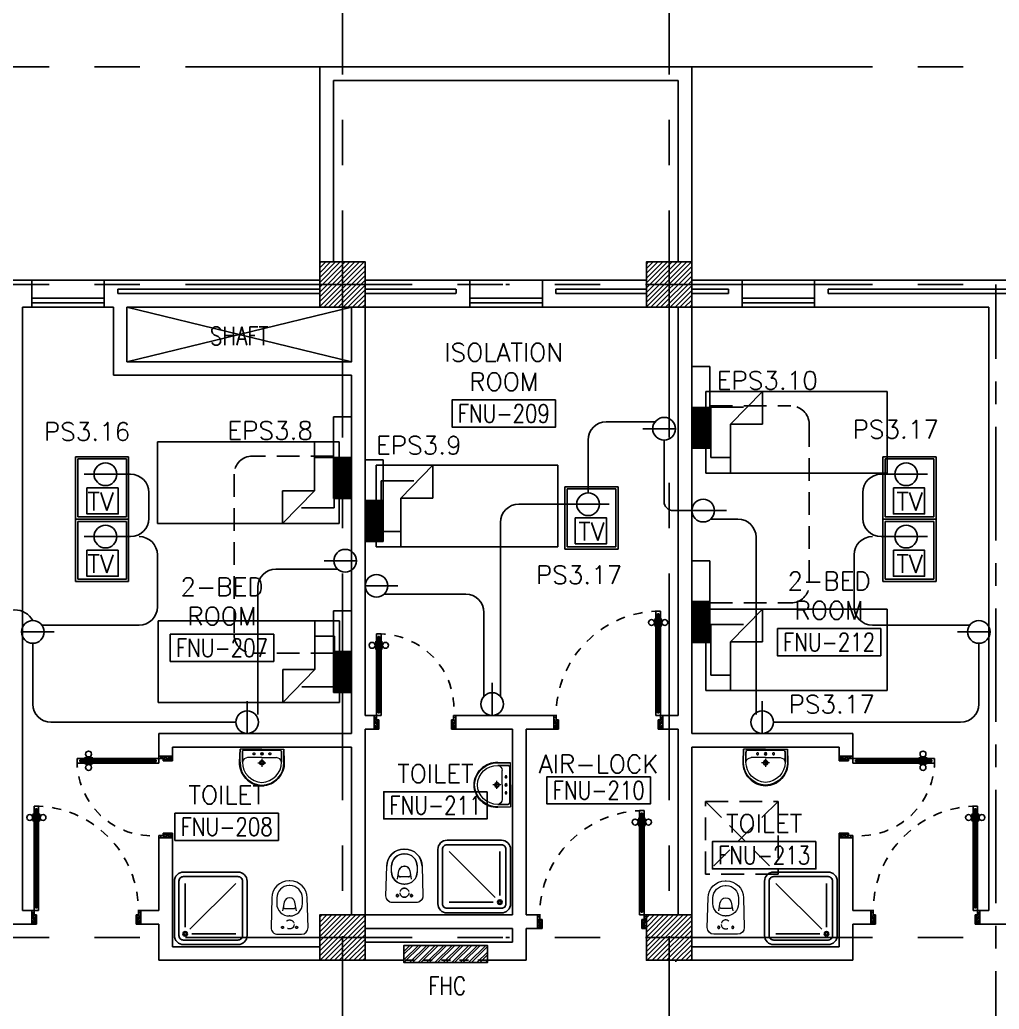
# Model space of a CAD drawing. Extents: x 0 to 93, y -1.5 to 78.
# Drawn here: x 18.88 to 29.67, y 56.23 to 67.14 of the extents above; entities that cross this region are included whole.
import ezdxf
from ezdxf.enums import TextEntityAlignment as Align

# ---------------------------------------------------------------- set-up
doc = ezdxf.new("R2010")
doc.units = 0
doc.header["$MEASUREMENT"] = 0
doc.header["$PDMODE"] = 34
for name, pattern in [('CENTER', [2, 1.25, -0.25, 0.25, -0.25]), ('CENTERX2', [4, 2.5, -0.5, 0.5, -0.5]), ('DASHED', [0.75, 0.5, -0.25]), ('HIDDEN', [0.375, 0.25, -0.125]), ('HIDDEN2', [0.1875, 0.125, -0.0625])]:
    doc.linetypes.add(name, pattern=pattern)
doc.layers.get('0').update_dxf_attribs({"color": 11, "linetype": 'CONTINUOUS'})
doc.layers.get('DEFPOINTS').update_dxf_attribs({"color": 11, "linetype": 'CONTINUOUS'})
for name, color, linetype in [('AX-DIM', 11, 'CONTINUOUS'), ('AXES', 11, 'CENTERX2'), ('AXES1', 11, 'CENTER'), ('COL', 11, 'CONTINUOUS'), ('DOOR', 11, 'CONTINUOUS'), ('E-CLINE', 4, 'CONTINUOUS'), ('E-HLINE', 4, 'HIDDEN'), ('E-SOCKETS', 4, 'CONTINUOUS'), ('E-TEXT', 4, 'CONTINUOUS'), ('FHC', 11, 'CONTINUOUS'), ('FIX', 11, 'CONTINUOUS'), ('FUR', 11, 'CONTINUOUS'), ('HAT', 11, 'CONTINUOUS'), ('INSUL', 11, 'CONTINUOUS'), ('PROJ-L', 11, 'CONTINUOUS'), ('RM-BOX', 11, 'CONTINUOUS'), ('RM-NAME', 11, 'CONTINUOUS'), ('RM-NO', 11, 'CONTINUOUS'), ('SHAFT', 11, 'CONTINUOUS'), ('WALL', 11, 'CONTINUOUS'), ('WIN', 11, 'CONTINUOUS')]:
    doc.layers.add(name, color=color, linetype=linetype)
doc.styles.add('ROMANS', font='ROMANS.shx', dxfattribs={"width": 0.6})
doc.dimstyles.new('DIM-OUT', dxfattribs={"dimscale": 0, "dimtxt": 0.24, "dimasz": 0.08, "dimexe": 0.02, "dimexo": 0.02, "dimgap": 0.05, "dimtad": 1, "dimdec": 0, "dimlfac": 1000, "dimzin": 0, "dimdsep": 46, "dimtxsty": 'ROMANS', "dimblk1": 'ARCHTICK', "dimblk2": 'ARCHTICK', "dimsah": 1, "dimcen": 0.01, "dimdle": 0.08, "dimclrd": 7, "dimclre": 7, "dimclrt": 2, "dimadec": 0, "dimazin": 0, "dimtp": 2, "dimtm": 2, "dimtfac": 0.114286, "dimtdec": 0, "dimtix": 1, "dimtmove": 2, "dimatfit": 3, "dimldrblk": 'ARCHTICK', "dimfxl": 0, "dimtolj": 1, "dimtzin": 0, "dimarcsym": 0})

# ---------------------------------------------------------------- blocks, each defined once
blk = doc.blocks.new('_ARCHTICK')
at = {"color": 0, "linetype": 'ByBlock', "const_width": 0.15}
blk.add_lwpolyline([(-0.5, -0.5), (0.5, 0.5)], dxfattribs=at)
blk = doc.blocks.new('*D114')
at = {"layer": 'AX-DIM', "color": 7, "lineweight": -2}
for p, q in [((7.952, 76.648), (82.802, 76.648)), ((8.032, 72.01), (8.032, 76.668)), ((82.722, 64.49), (82.722, 76.668))]:
    blk.add_line(p, q, dxfattribs=at)
at = {"layer": 'DEFPOINTS', "color": 0}
for p in [(82.722, 76.648), (8.032, 71.99), (82.722, 64.47)]:
    blk.add_point(p, dxfattribs=at)
at = {"layer": 'AX-DIM', "color": 7, "lineweight": -2, "xscale": 0.08, "yscale": 0.08, "zscale": 0.08, "rotation": 180}
blk.add_blockref('_ARCHTICK', (8.032, 76.648), dxfattribs=at)
at = {"layer": 'AX-DIM', "color": 7, "lineweight": -2, "xscale": 0.08, "yscale": 0.08, "zscale": 0.08}
blk.add_blockref('_ARCHTICK', (82.722, 76.648), dxfattribs=at)
at = {"layer": 'AX-DIM', "color": 2, "insert": (45.377, 76.818), "char_height": 0.24, "attachment_point": 5, "style": 'ROMANS'}
blk.add_mtext('\\A1;74690', dxfattribs=at)
blk = doc.blocks.new('WC1')
at = {"layer": 'FIX', "lineweight": 20}
for p, q in [((-210, 204), (-538, 194)), ((-475, 141), (-538, 141)), ((-137, 0), (-137, 131)), ((-727, 5), (-727, -5)), ((-674, 5), (-674, -5)), ((-534, 24), (-540, 0)), ((-540, 0), (-534, -24)), ((-395, 76), (-490, 60)), ((-339, 5), (-339, -5)), ((-137, -131), (-137, 0)), ((-490, -60), (-395, -76)), ((-538, -141), (-475, -141)), ((-538, -194), (-210, -204)), ((-213, -204), (-210, -204))]:
    blk.add_line(p, q, dxfattribs=at)
at = {"layer": 'FIX', "linetype": 'Continuous', "lineweight": 20}
blk.add_line((-420, -47), (-420, 45), dxfattribs=at)
at = {"layer": 'FIX', "linetype": 'HIDDEN2', "lineweight": 20, "ltscale": 0.3}
blk.add_circle((-245, 0), 49.8, dxfattribs=at)
at = {"layer": 'FIX', "linetype": 'HIDDEN', "lineweight": 20, "ltscale": 0.05}
for centre in [(-213, 78), (-213, -77)]:
    blk.add_circle(centre, 11.6, dxfattribs=at)
at = {"layer": 'FIX', "lineweight": 20}
for centre, radius, start, end in [((-538, 5), 189, 90, 180), ((-538, 5), 136, 90, 180), ((-475, 5), 136, 360, 90), ((-210, 131), 73, 360, 90), ((-473, -7), 68.2, 128.9242, 152.8468), ((-464, -18), 82, 108.496, 128.9242), ((-538, -5), 189, 180, 270), ((-538, -5), 136, 180, 270), ((-473, 7), 68.2, 207.1532, 231.0758), ((-464, 18), 82, 231.0758, 251.504), ((-475, -5), 136, 270, 0), ((-210, -131), 73, 270, 0)]:
    blk.add_arc(centre, radius, start, end, dxfattribs=at)
at = {"layer": 'FIX', "linetype": 'Continuous', "lineweight": 20}
for centre, start, end in [((-443, 46), 357.6662, 91.6121), ((-442, -46), 268.3879, 2.3338)]:
    blk.add_arc(centre, 22.3, start, end, dxfattribs=at)
blk = doc.blocks.new('SHR1')
at = {"layer": 'FIX'}
for p, q in [((-196, 196), (-700, 700)), ((-143, 218), (-143, 700)), ((-218, 143), (-700, 143))]:
    blk.add_line(p, q, dxfattribs=at)
for points in [[(-825, 125), (-825, 725, -0.414214), (-725, 825), (-125, 825, -0.414214), (-25, 725), (-25, 125, -0.414214), (-125, 25), (-725, 25, -0.414214)], [(-775, 125), (-775, 725, -0.414214), (-725, 775), (-125, 775, -0.414214), (-75, 725), (-75, 125, -0.414214), (-125, 75), (-725, 75, -0.414214)]]:
    blk.add_lwpolyline(points, format="xyb", close=True, dxfattribs=at)
for radius in [25, 15]:
    blk.add_circle((-143, 143), radius, dxfattribs=at)
blk = doc.blocks.new('LAV1')
at = {"layer": 'FIX', "linetype": 'DASHED', "lineweight": 20, "ltscale": 0.05}
for p, q in [((0, 170), (0, 270)), ((0, 170), (0, 270)), ((50, 220), (-50, 220))]:
    blk.add_line(p, q, dxfattribs=at)
at = {"layer": 'FIX', "linetype": 'ByBlock', "ltscale": 0.3}
for p, q in [((-280, 210), (-275, 50)), ((-245, 210), (-245, 85)), ((245, 210), (245, 85)), ((280, 210), (275, 50)), ((0, 60), (-220, 60)), ((0, 60), (220, 60))]:
    blk.add_line(p, q, dxfattribs=at)
at = {"layer": 'FIX', "linetype": 'Continuous', "lineweight": 20}
for p, q in [((-275, 210), (-275, 50)), ((0, 155), (-181, 155)), ((0, 155), (181, 155)), ((275, 210), (275, 50)), ((0, 50), (-275, 50)), ((0, 50), (-252, 50)), ((0, 50), (275, 50)), ((0, 50), (252, 50))]:
    blk.add_line(p, q, dxfattribs=at)
at = {"layer": 'FIX', "lineweight": 20}
for p, q in [((16, 107), (-15, 107)), ((0, 92), (0, 123))]:
    blk.add_line(p, q, dxfattribs=at)
for centre, radius in [((0, 220), 29.5), ((0, 220), 22.5), ((0, 107), 15.5)]:
    blk.add_circle(centre, radius, dxfattribs=at)
at = {"layer": 'FIX', "linetype": 'HIDDEN', "lineweight": 20, "ltscale": 0.05}
for centre in [(-100, 107), (100, 107)]:
    blk.add_circle(centre, 12.4, dxfattribs=at)
at = {"layer": 'FIX', "linetype": 'ByBlock', "ltscale": 0.3}
for centre, radius, start, end in [((7, 220), 287, 91.3776, 182.0064), ((-7, 220), 287, 357.9936, 88.6224), ((-220, 85), 24.9, 179.7021, 269.9486), ((220, 85), 24.9, 270.0514, 0.2979)]:
    blk.add_arc(centre, radius, start, end, dxfattribs=at)
at = {"layer": 'FIX', "linetype": 'Continuous', "lineweight": 20}
for centre, radius, start, end in [((8, 217), 283, 91.6988, 181.351), ((-8, 217), 283, 358.649, 88.3012), ((8, 212), 253, 91.7328, 180.4884), ((-8, 212), 253, 359.5116, 88.2672), ((-179, 222), 66.9, 190.2006, 268.0786), ((179, 222), 66.9, 271.9214, 349.7994)]:
    blk.add_arc(centre, radius, start, end, dxfattribs=at)
blk = doc.blocks.new('RM1')
at = {"layer": 'RM-BOX'}
blk.add_lwpolyline([(570, -200), (-570, -200), (-570, -500), (570, -500)], close=True, dxfattribs=at)
at = {"layer": 'RM-NAME', "style": 'ROMANS'}
for tag, p in [('ROOMNAME1', (0, 324)), ('ROOMNAME2', (0, 0))]:
    blk.add_attdef(tag, text='', height=200, dxfattribs=at).set_placement(p, align=Align.MIDDLE)
at = {"layer": 'RM-NO', "style": 'ROMANS', "width": 0.8}
blk.add_attdef('ROOMNO', text='', height=200, dxfattribs=at).set_placement((0, -350), align=Align.MIDDLE)
blk = doc.blocks.new('AH20A')
at = {"layer": 'FUR'}
for p, q in [((0, 0.5), (0, -0.5)), ((1, 0.5), (0, 0.5)), ((0.1358, 0.5), (0.1358, -0.0987)), ((1, -0.5), (1, 0.5)), ((0.1358, 0.3112), (0.0277, 0.3112)), ((0.0277, 0.3112), (0.0277, -0.3087)), ((0.1358, -0.0987), (0.3125, -0.5)), ((0.1358, -0.0987), (0.3125, -0.0987)), ((0.3125, -0.5), (0.3125, -0.0987)), ((0.0277, -0.3087), (0.2076, -0.3087)), ((0, -0.5), (1, -0.5))]:
    blk.add_line(p, q, dxfattribs=at)
blk = doc.blocks.new('DOOR90')
at = {"layer": 'DOOR', "linetype": 'ByBlock'}
for p, q in [((0, 0), (-150, 0)), ((-200, -25), (-1000, -25)), ((-200, -42), (-1000, -42)), ((-200, -58), (-1000, -58)), ((-1000, -75), (-200, -75))]:
    blk.add_line(p, q, dxfattribs=at)
at = {"layer": 'DOOR', "color": 0, "linetype": 'ByBlock'}
for p, q in [((-150, 0), (-150, -25)), ((-150, 0), (0, 0)), ((0, -50), (0, 0)), ((-1050, -25), (-1050, -75)), ((-1050, -75), (-1050, -25)), ((-1000, -25), (-1050, -25)), ((-1000, -75), (-1050, -75)), ((-1020, -42), (-1020, -58)), ((-1000, -42), (-1020, -42)), ((-1000, -58), (-1020, -58)), ((-1000, -25), (-1000, -42)), ((-1000, -58), (-1000, -75)), ((-968, -25), (-968, -18)), ((-878, -18), (-968, -18)), ((-968, -75), (-968, -82)), ((-878, -82), (-968, -82)), ((-955, -18), (-955, -9)), ((-955, -9), (-890, -9)), ((-955, -18), (-890, -18)), ((-955, -82), (-955, -91)), ((-955, -82), (-890, -82)), ((-955, -91), (-890, -91)), ((-890, -18), (-890, -9)), ((-890, -82), (-890, -91)), ((-878, -25), (-878, -18)), ((-878, -75), (-878, -82)), ((-200, -42), (-200, -25)), ((-200, -25), (-150, -25)), ((-180, -42), (-200, -42)), ((-200, -75), (-200, -58)), ((-200, -58), (-180, -58)), ((-150, -75), (-200, -75)), ((-180, -58), (-180, -42)), ((-150, -75), (-150, -25)), ((-150, -25), (-100, -25)), ((-100, -25), (-100, -50)), ((-100, -50), (0, -50)), ((-100, -850), (0, -850)), ((-100, -875), (-100, -850)), ((0, -850), (0, -900)), ((-150, -900), (-150, -875)), ((-150, -875), (-100, -875)), ((0, -900), (-150, -900)), ((-150, -900), (0, -900))]:
    blk.add_line(p, q, dxfattribs=at)
at = {"layer": 'DOOR', "color": 9, "linetype": 'ByBlock'}
for p, q in [((0, -50), (-114, 0)), ((0, -50), (-40, 0)), ((0, -50), (-100, -37)), ((0, -850), (-114, -900)), ((0, -850), (-100, -863)), ((0, -850), (-40, -900))]:
    blk.add_line(p, q, dxfattribs=at)
at = {"layer": 'DOOR', "color": 0, "linetype": 'ByBlock'}
for centre in [(-923, 24), (-923, -124)]:
    blk.add_circle(centre, 32.4, dxfattribs=at)
at = {"layer": 'DOOR', "color": 9, "linetype": 'ByBlock'}
for centre, radius, start, end in [((0, -50), 74.4, 137.7764, 180), ((0, -50), 54.4, 113.2074, 180), ((0, -50), 154, 161.1053, 166.2858), ((0, -50), 134, 158.1598, 169.28), ((0, -50), 114, 154.0838, 167.3774), ((0, -50), 94.4, 148.0182, 180), ((0, -50), 34.4, 90, 180), ((0, -50), 14.4, 90, 180), ((0, -850), 94.4, 180, 211.9818), ((0, -850), 74.4, 180, 222.2236), ((0, -850), 54.4, 180, 246.7926), ((0, -850), 34.4, 180, 270), ((0, -850), 14.4, 180, 270), ((0, -850), 154, 193.7142, 198.8947), ((0, -850), 134, 190.72, 201.8402)]:
    blk.add_arc(centre, radius, start, end, dxfattribs=at)
at = {"layer": 'DOOR', "linetype": 'HIDDEN', "ltscale": 0.5}
blk.add_arc((-222, -50), 828, 178.2701, 275.003, dxfattribs=at)
blk = doc.blocks.new('DOOR100')
at = {"layer": 'DOOR', "color": 0, "linetype": 'ByBlock'}
for p, q in [((-92, 1206), (-92, 1141)), ((-83, 1206), (-92, 1206)), ((-83, 1129), (-83, 1219)), ((-76, 1219), (-83, 1219)), ((-83, 1206), (-83, 1141)), ((-76, 1251), (-76, 1301)), ((-76, 1301), (-26, 1301)), ((-26, 1301), (-76, 1301)), ((-59, 1251), (-76, 1251)), ((-59, 1251), (-59, 1271)), ((-43, 1271), (-59, 1271)), ((-43, 1251), (-43, 1271)), ((-26, 1251), (-43, 1251)), ((-26, 1251), (-26, 1301)), ((-26, 1219), (-19, 1219)), ((-19, 1129), (-19, 1219)), ((-19, 1206), (-19, 1141)), ((-19, 1206), (-10, 1206)), ((-10, 1206), (-10, 1141)), ((-83, 1141), (-92, 1141)), ((-76, 1129), (-83, 1129)), ((-26, 1129), (-19, 1129)), ((-19, 1141), (-10, 1141)), ((-1201, 0), (-1201, 150)), ((-1201, 150), (-1176, 150)), ((-1201, 150), (-1201, 0)), ((-1176, 150), (-1176, 100)), ((-76, 200), (-59, 200)), ((-76, 150), (-76, 200)), ((-76, 150), (-26, 150)), ((-59, 200), (-59, 180)), ((-59, 180), (-43, 180)), ((-43, 200), (-26, 200)), ((-43, 180), (-43, 200)), ((-26, 200), (-26, 150)), ((-1, 150), (-26, 150)), ((-26, 150), (-26, 100)), ((-1, 150), (-1, 0)), ((-1151, 0), (-1201, 0)), ((-1176, 100), (-1151, 100)), ((-1151, 100), (-1151, 0)), ((-51, 100), (-51, 0)), ((-26, 100), (-51, 100)), ((-51, 0), (-1, 0))]:
    blk.add_line(p, q, dxfattribs=at)
at = {"layer": 'DOOR', "linetype": 'ByBlock'}
for p, q in [((-76, 1251), (-76, 200)), ((-59, 200), (-59, 1251)), ((-43, 200), (-43, 1251)), ((-26, 200), (-26, 1251))]:
    blk.add_line(p, q, dxfattribs=at)
at = {"layer": 'DOOR', "color": 9, "linetype": 'ByBlock'}
for p, q in [((-1151, 0), (-1201, 114)), ((-51, 0), (-1, 114)), ((-1151, 0), (-1201, 40)), ((-1151, 0), (-1164, 100)), ((-51, 0), (-38, 100)), ((-51, 0), (-1, 40))]:
    blk.add_line(p, q, dxfattribs=at)
at = {"layer": 'DOOR', "color": 0, "linetype": 'ByBlock'}
for centre in [(-125, 1174), (22, 1174)]:
    blk.add_circle(centre, 32.4, dxfattribs=at)
at = {"layer": 'DOOR', "linetype": 'HIDDEN', "ltscale": 0.5}
blk.add_arc((-27, 152), 1149, 89.961, 180.0931, dxfattribs=at)
at = {"layer": 'DOOR', "color": 9, "linetype": 'ByBlock'}
for centre, radius, start, end in [((-1151, 0), 154, 103.7142, 108.8947), ((-1151, 0), 134, 100.72, 111.8402), ((-51, 0), 134, 68.1598, 79.28), ((-51, 0), 114, 64.0838, 77.3774), ((-51, 0), 154, 71.1053, 76.2858), ((-1151, 0), 94.4, 90, 121.9818), ((-1151, 0), 74.4, 90, 132.2236), ((-1151, 0), 54.4, 90, 156.7926), ((-1151, 0), 34.4, 90, 180), ((-1151, 0), 14.4, 90, 180), ((-51, 0), 94.4, 58.0182, 90), ((-51, 0), 74.4, 47.7764, 90), ((-51, 0), 54.4, 23.2074, 90), ((-51, 0), 34.4, 0, 90), ((-51, 0), 14.4, 0, 90)]:
    blk.add_arc(centre, radius, start, end, dxfattribs=at)
blk = doc.blocks.new('COL50')
at = {"layer": 'COL'}
blk.add_lwpolyline([(-250, 250), (-250, -250), (250, -250), (250, 250)], close=True, dxfattribs=at)
blk = doc.blocks.new('*X13')
at = {"color": 0}
for p, q in [((80579, 169940), (81029, 170390)), ((80579, 169993), (80976, 170390)), ((80579, 170046), (80923, 170390)), ((80579, 170099), (80870, 170390)), ((80579, 170152), (80817, 170390)), ((80579, 170205), (80764, 170390)), ((80579, 170258), (80711, 170390)), ((80579, 170311), (80658, 170390)), ((80579, 170364), (80605, 170390)), ((80582, 169890), (81079, 170387)), ((80635, 169890), (81079, 170334)), ((80688, 169890), (81079, 170281)), ((80741, 169890), (81079, 170228)), ((80794, 169890), (81079, 170175)), ((80847, 169890), (81079, 170122)), ((80900, 169890), (81079, 170069)), ((80953, 169890), (81079, 170016)), ((81006, 169890), (81079, 169963)), ((81059, 169890), (81079, 169910))]:
    blk.add_line(p, q, dxfattribs=at)
blk = doc.blocks.new('*X12')
at = {"color": 0}
for p, q in [((80579, 177099), (81070, 177590)), ((80579, 177152), (81017, 177590)), ((80579, 177205), (80964, 177590)), ((80579, 177258), (80911, 177590)), ((80579, 177311), (80858, 177590)), ((80579, 177364), (80804, 177590)), ((80579, 177417), (80751, 177590)), ((80579, 177471), (80698, 177590)), ((80579, 177524), (80645, 177590)), ((80579, 177577), (80592, 177590)), ((80623, 177090), (81079, 177546)), ((80676, 177090), (81079, 177493)), ((80729, 177090), (81079, 177440)), ((80782, 177090), (81079, 177387)), ((80835, 177090), (81079, 177334)), ((80888, 177090), (81079, 177281)), ((80941, 177090), (81079, 177228)), ((80994, 177090), (81079, 177175)), ((81047, 177090), (81079, 177122))]:
    blk.add_line(p, q, dxfattribs=at)
blk = doc.blocks.new('*X14')
at = {"color": 0}
for p, q in [((84179, 169934), (84635, 170390)), ((84179, 169987), (84582, 170390)), ((84179, 170040), (84529, 170390)), ((84179, 170093), (84476, 170390)), ((84179, 170146), (84423, 170390)), ((84179, 170199), (84370, 170390)), ((84179, 170252), (84317, 170390)), ((84179, 170305), (84264, 170390)), ((84179, 170358), (84211, 170390)), ((84188, 169890), (84679, 170381)), ((84241, 169890), (84679, 170328)), ((84294, 169890), (84679, 170274)), ((84347, 169890), (84679, 170221)), ((84401, 169890), (84679, 170168)), ((84454, 169890), (84679, 170115)), ((84507, 169890), (84679, 170062)), ((84560, 169890), (84679, 170009)), ((84613, 169890), (84679, 169956)), ((84666, 169890), (84679, 169903))]:
    blk.add_line(p, q, dxfattribs=at)
blk = doc.blocks.new('*X11')
at = {"color": 0}
for p, q in [((84179, 177093), (84676, 177590)), ((84179, 177146), (84623, 177590)), ((84179, 177199), (84570, 177590)), ((84179, 177252), (84517, 177590)), ((84179, 177305), (84464, 177590)), ((84179, 177358), (84411, 177590)), ((84179, 177411), (84358, 177590)), ((84179, 177464), (84305, 177590)), ((84179, 177517), (84252, 177590)), ((84179, 177570), (84199, 177590)), ((84229, 177090), (84679, 177540)), ((84282, 177090), (84679, 177487)), ((84335, 177090), (84679, 177434)), ((84388, 177090), (84679, 177381)), ((84441, 177090), (84679, 177328)), ((84494, 177090), (84679, 177275)), ((84547, 177090), (84679, 177222)), ((84600, 177090), (84679, 177169)), ((84653, 177090), (84679, 177116))]:
    blk.add_line(p, q, dxfattribs=at)
blk = doc.blocks.new('BHU')
at = {"color": 8}
for p, q in [((0, -311), (145, 1)), ((0, -340), (159, 1)), ((0, -370), (173, 1)), ((0, -399), (187, 1)), ((0, -281), (132, 1)), ((0, -251), (118, 1)), ((0, -15), (7, 1)), ((0, -44), (21, 1)), ((0, -74), (35, 1)), ((0, -104), (49, 1)), ((0, -133), (63, 1)), ((0, -163), (76, 1)), ((0, -192), (90, 1)), ((0, -222), (104, 1)), ((0, -429), (199, -1)), ((4, -450), (199, -31)), ((18, -450), (199, -61)), ((32, -450), (199, -90)), ((45, -450), (199, -120)), ((59, -450), (199, -149)), ((73, -450), (199, -179)), ((87, -450), (199, -208)), ((101, -450), (199, -238)), ((114, -450), (199, -268)), ((128, -450), (199, -297)), ((142, -450), (199, -327)), ((156, -450), (199, -356)), ((169, -450), (199, -386)), ((183, -450), (199, -416)), ((197, -450), (199, -445))]:
    blk.add_line(p, q, dxfattribs=at)
at = {"layer": 'E-SOCKETS'}
for p, q in [((0, 450), (199, 450)), ((0, -450), (0, 450)), ((199, 450), (199, -450))]:
    blk.add_line(p, q, dxfattribs=at)
at = {"layer": 'E-SOCKETS', "color": 4}
for p, q in [((0, 1), (199, 1)), ((0, -450), (199, -450))]:
    blk.add_line(p, q, dxfattribs=at)

msp = doc.modelspace()

# ---------------------------------------------------------------- hatches: boundary and pattern name
at = {"layer": 'FHC', "linetype": 'ByBlock', "ltscale": 0.3}
h = msp.add_hatch(dxfattribs=at)
h.set_pattern_fill('ANSI32', color=11, scale=0.175, style=0)
h.set_pattern_definition([(45, (-209.08703, 25.693995), (-0.046403883, 0.046403883), []), (45, (-209.056094, 25.693995), (-0.046403883, 0.046403883), [])])
h.paths.add_polyline_path([(24.0292, 56.745), (24.0292, 56.935), (23.1092, 56.935), (23.1092, 56.745)])
h.paths.add_polyline_path([(22.8965, 56.3239), (22.8965, 56.7447), (23.159, 56.7447), (23.159, 56.3239)], flags=9)

# ---------------------------------------------------------------- linework, layer by layer
at = {"layer": 'AXES'}
for p, q in [((22.4317, -1.4643), (22.4317, 77.3484)), ((26.0317, -1.4643), (26.0317, 77.3484)), ((0.7, 66.62), (24.2317, 66.62)), ((92.2717, 66.62), (24.2317, 66.62)), ((0.7, 64.22), (24.2317, 64.22)), ((92.2717, 64.22), (24.2317, 64.22)), ((0.7, 57.02), (24.2317, 57.02)), ((92.2717, 57.02), (24.2317, 57.02))]:
    msp.add_line(p, q, dxfattribs=at)
at = {"layer": 'AXES1'}
msp.add_line((29.6317, 5.4), (29.6317, 64.22), dxfattribs=at)
at = {"layer": 'COL'}
for points in [[(22.1817, 63.97), (22.1817, 64.47), (22.6817, 64.47), (22.6817, 63.97)], [(25.7817, 63.97), (25.7817, 64.47), (26.2817, 64.47), (26.2817, 63.97)]]:
    msp.add_lwpolyline(points, close=True, dxfattribs=at)
at = {"layer": 'E-CLINE', "color": 4, "linetype": 'ByBlock'}
for p, q in [((25.8765, 62.7063), (25.3384, 62.7063)), ((25.1384, 61.9233), (25.1384, 62.5063)), ((25.9761, 62.5057), (25.9761, 61.8278)), ((19.9441, 62.1286), (20.0968, 62.1286)), ((28.5192, 62.1286), (28.3665, 62.1286)), ((20.2968, 61.9286), (20.2968, 61.6412)), ((28.1665, 61.9286), (28.1665, 61.6412)), ((25.0134, 61.7983), (24.3734, 61.7983)), ((26.2817, 61.7278), (26.0761, 61.7278)), ((26.4906, 61.6352), (26.7899, 61.6352)), ((24.1734, 61.5983), (24.1734, 59.6799)), ((19.9441, 61.4412), (20.0968, 61.4412)), ((26.9899, 61.4352), (26.9899, 59.4799)), ((28.5192, 61.4412), (28.3665, 61.4412)), ((20.3919, 60.6658), (20.3919, 61.2412)), ((28.0714, 60.6658), (28.0714, 61.2412)), ((22.3525, 61.083), (21.6984, 61.083)), ((22.3775, 61.083), (21.9032, 61.083)), ((21.4984, 60.883), (21.4984, 59.4799)), ((22.8906, 60.8062), (23.7899, 60.8062)), ((23.9899, 60.6062), (23.9899, 59.6799)), ((19.1187, 60.4658), (20.1919, 60.4658)), ((29.3446, 60.4658), (28.2714, 60.4658)), ((19.0192, 60.2652), (19.0192, 59.595)), ((29.4442, 60.2652), (29.4442, 59.595)), ((21.2567, 59.395), (19.2192, 59.395)), ((27.1817, 59.395), (29.2442, 59.395))]:
    msp.add_line(p, q, dxfattribs=at)
for centre, radius, start, end in [((25.3384, 62.5063), 0.2, 90, 180), ((20.0968, 61.9286), 0.2, 0, 90), ((28.3665, 61.9286), 0.2, 90, 180), ((24.3734, 61.5983), 0.2, 90, 180), ((26.0761, 61.8278), 0.1, 180, 270), ((20.0968, 61.6412), 0.2, 270, 0), ((26.7899, 61.4352), 0.2, 0, 90), ((28.3665, 61.6412), 0.2, 180, 270), ((20.1919, 61.2412), 0.2, 0, 90), ((28.2714, 61.2412), 0.2, 90, 180), ((21.6984, 60.883), 0.2, 90, 180), ((23.7899, 60.6062), 0.2, 0, 90), ((20.1919, 60.6658), 0.2, 270, 0), ((28.2714, 60.6658), 0.2, 180, 270), ((18.8192, 60.4052), 0.2283, 28.81151, 151.18849), ((19.2192, 59.595), 0.2, 180, 270), ((29.2442, 59.595), 0.2, 270, 0)]:
    msp.add_arc(centre, radius, start, end, dxfattribs=at)
at = {"layer": 'E-HLINE', "color": 4}
for p, q in [((26.4796, 62.8824), (27.3744, 62.8824)), ((27.5744, 62.6824), (27.5744, 60.9102)), ((22.333, 62.3301), (21.4382, 62.3301)), ((21.2382, 62.1301), (21.2382, 60.358)), ((26.4803, 60.7102), (27.3744, 60.7102)), ((22.3323, 60.158), (21.4382, 60.158))]:
    msp.add_line(p, q, dxfattribs=at)
for centre, start, end in [((27.3744, 62.6824), 0, 90), ((21.4382, 62.1301), 90, 180), ((27.3744, 60.9102), 270, 0), ((21.4382, 60.358), 180, 270)]:
    msp.add_arc(centre, 0.2, start, end, dxfattribs=at)
at = {"layer": 'E-SOCKETS'}
for p, q in [((26.1011, 62.6307), (25.7428, 62.6307)), ((19.489, 62.3222), (20.0749, 62.3222)), ((19.489, 61.6348), (19.489, 62.3222)), ((20.0749, 62.3222), (20.0749, 61.6348)), ((28.9744, 62.3222), (28.3884, 62.3222)), ((28.3884, 62.3222), (28.3884, 61.6348)), ((28.9744, 61.6348), (28.9744, 62.3222)), ((19.9441, 62.1286), (19.5858, 62.1286)), ((28.5192, 62.1286), (28.8775, 62.1286)), ((25.4686, 61.9919), (24.8827, 61.9919)), ((24.8827, 61.9919), (24.8827, 61.3045)), ((25.4686, 61.3045), (25.4686, 61.9919)), ((25.0134, 61.7983), (25.3718, 61.7983)), ((26.2817, 61.7278), (26.64, 61.7278)), ((26.3067, 61.7278), (26.665, 61.7278)), ((19.489, 60.9475), (19.489, 61.6348)), ((20.0749, 61.6348), (19.489, 61.6348)), ((19.489, 61.6348), (20.0749, 61.6348)), ((20.0749, 61.6348), (20.0749, 60.9475)), ((28.9744, 61.6348), (28.3884, 61.6348)), ((28.3884, 61.6348), (28.9744, 61.6348)), ((28.3884, 61.6348), (28.3884, 60.9475)), ((28.9744, 60.9475), (28.9744, 61.6348)), ((19.9441, 61.4412), (19.5858, 61.4412)), ((28.5192, 61.4412), (28.8775, 61.4412)), ((24.8827, 61.3045), (25.4686, 61.3045)), ((22.5865, 61.1756), (22.2282, 61.1756)), ((20.0749, 60.9475), (19.489, 60.9475)), ((22.6817, 60.8988), (23.04, 60.8988)), ((28.3884, 60.9475), (28.9744, 60.9475)), ((18.8942, 60.3902), (19.2525, 60.3902)), ((29.5692, 60.3902), (29.2108, 60.3902)), ((24.0817, 59.47), (24.0817, 59.8283)), ((21.3817, 59.27), (21.3817, 59.6283)), ((27.0567, 59.27), (27.0567, 59.6283))]:
    msp.add_line(p, q, dxfattribs=at)
at = {"layer": 'E-SOCKETS', "color": 8}
for p, q in [((19.514, 62.2972), (20.0499, 62.2972)), ((19.514, 61.6598), (19.514, 62.2972)), ((20.0499, 62.2972), (20.0499, 61.6598)), ((28.9494, 62.2972), (28.4134, 62.2972)), ((28.4134, 62.2972), (28.4134, 61.6598)), ((28.9494, 61.6598), (28.9494, 62.2972)), ((25.4436, 61.9669), (24.9077, 61.9669)), ((24.9077, 61.9669), (24.9077, 61.3295)), ((25.4436, 61.3295), (25.4436, 61.9669)), ((20.0499, 61.6598), (19.514, 61.6598)), ((28.4134, 61.6598), (28.9494, 61.6598)), ((19.514, 61.6098), (20.0499, 61.6098)), ((19.514, 60.9725), (19.514, 61.6098)), ((20.0499, 61.6098), (20.0499, 60.9725)), ((28.9494, 61.6098), (28.4134, 61.6098)), ((28.4134, 61.6098), (28.4134, 60.9725)), ((28.9494, 60.9725), (28.9494, 61.6098)), ((24.9077, 61.3295), (25.4436, 61.3295)), ((20.0499, 60.9725), (19.514, 60.9725)), ((28.4134, 60.9725), (28.9494, 60.9725))]:
    msp.add_line(p, q, dxfattribs=at)
at = {"layer": 'E-SOCKETS'}
for points in [[(19.9608, 61.9781), (19.9608, 61.6921), (19.6158, 61.6921), (19.6158, 61.9781)], [(28.5025, 61.9781), (28.5025, 61.6921), (28.8475, 61.6921), (28.8475, 61.9781)], [(24.9967, 61.6478), (24.9967, 61.3618), (25.3418, 61.3618), (25.3418, 61.6478)], [(19.9608, 61.2908), (19.9608, 61.0047), (19.6158, 61.0047), (19.6158, 61.2908)], [(28.5025, 61.2908), (28.5025, 61.0047), (28.8475, 61.0047), (28.8475, 61.2908)]]:
    msp.add_lwpolyline(points, close=True, dxfattribs=at)
for centre in [(25.9761, 62.6307), (19.8191, 62.1286), (28.6442, 62.1286), (25.1384, 61.7983), (26.4067, 61.7278), (19.8191, 61.4412), (28.6442, 61.4412), (22.4615, 61.1756), (22.8067, 60.8988), (19.0192, 60.3902), (29.4442, 60.3902), (24.0817, 59.595), (21.3817, 59.395), (27.0567, 59.395)]:
    msp.add_circle(centre, 0.125, dxfattribs=at)
at = {"layer": 'FHC', "color": 250, "linetype": 'HIDDEN', "ltscale": 0.25}
msp.add_line((24.0216, 56.77), (23.1155, 56.77), dxfattribs=at)
at = {"layer": 'FHC', "linetype": 'ByBlock', "ltscale": 0.3}
msp.add_lwpolyline([(23.1092, 56.935), (24.0292, 56.935), (24.0292, 56.745), (23.1092, 56.745)], close=True, dxfattribs=at)
at = {"layer": 'FIX', "lineweight": 20}
for p, q in [((23.1093, 57.997), (23.119, 57.997)), ((23.1093, 57.944), (23.119, 57.944)), ((22.9103, 57.48), (22.9203, 57.808)), ((22.9733, 57.745), (22.9733, 57.808)), ((23.0385, 57.6648), (23.054, 57.7604)), ((23.0899, 57.8037), (23.1142, 57.8095)), ((23.1142, 57.8095), (23.1384, 57.8037)), ((23.1743, 57.7604), (23.1898, 57.6648)), ((23.255, 57.808), (23.255, 57.745)), ((23.308, 57.808), (23.318, 57.48)), ((23.1093, 57.609), (23.119, 57.609))]:
    msp.add_line(p, q, dxfattribs=at)
at = {"layer": 'FIX'}
for p, q in [((24.1129, 57.4637), (23.6087, 57.968)), ((24.166, 57.4857), (24.166, 57.968)), ((24.091, 57.4107), (23.6087, 57.4107))]:
    msp.add_line(p, q, dxfattribs=at)
at = {"layer": 'FIX', "linetype": 'Continuous', "lineweight": 20}
msp.add_line((23.1615, 57.6901), (23.0695, 57.6904), dxfattribs=at)
at = {"layer": 'FIX'}
for points in [[(23.4837, 57.393), (23.4837, 57.993, -0.4142136), (23.5837, 58.093), (24.1837, 58.093, -0.4142136), (24.2837, 57.993), (24.2837, 57.393, -0.4142136), (24.1837, 57.293), (23.5837, 57.293, -0.4142136)], [(23.5337, 57.393), (23.5337, 57.993, -0.4142136), (23.5837, 58.043), (24.1837, 58.043, -0.4142136), (24.2337, 57.993), (24.2337, 57.393, -0.4142136), (24.1837, 57.343), (23.5837, 57.343, -0.4142136)]]:
    msp.add_lwpolyline(points, format="xyb", close=True, dxfattribs=at)
at = {"layer": 'FIX', "lineweight": 20}
msp.add_lwpolyline([(23.318, 57.4832), (23.318, 57.48, -0.4142136), (23.245, 57.407), (23.1142, 57.407), (22.9833, 57.407, -0.4142136), (22.9103, 57.48)], format="xyb", dxfattribs=at)
at = {"layer": 'FIX', "color": 97, "linetype": 'HIDDEN', "lineweight": 20, "ltscale": 0.05}
for centre in [(23.0367, 57.4832), (23.1917, 57.4832)]:
    msp.add_circle(centre, 0.0116, dxfattribs=at)
at = {"layer": 'FIX', "color": 22, "linetype": 'HIDDEN2', "lineweight": 20, "ltscale": 0.3}
msp.add_circle((23.1142, 57.515), 0.0498, dxfattribs=at)
at = {"layer": 'FIX'}
for radius in [0.025, 0.015]:
    msp.add_circle((24.166, 57.4107), radius, dxfattribs=at)
at = {"layer": 'FIX', "lineweight": 20}
for centre, radius, start, end in [((23.1093, 57.808), 0.189, 90, 180), ((23.1093, 57.808), 0.136, 90, 180), ((23.119, 57.808), 0.189, 0, 90), ((23.119, 57.808), 0.136, 0, 90), ((23.1093, 57.745), 0.136, 180, 270), ((23.1318, 57.7344), 0.082, 141.07583, 161.50405), ((23.121, 57.743), 0.0682, 117.15318, 141.07583), ((23.119, 57.745), 0.136, 270, 0), ((23.1073, 57.743), 0.0682, 38.92417, 62.84682), ((23.0965, 57.7344), 0.082, 18.49595, 38.92417)]:
    msp.add_arc(centre, radius, start, end, dxfattribs=at)
at = {"layer": 'FIX', "linetype": 'Continuous', "lineweight": 20}
for centre, start, end in [((23.0686, 57.7127), 178.38785, 272.33379), ((23.1597, 57.7124), 267.66621, 1.61215)]:
    msp.add_arc(centre, 0.0223, start, end, dxfattribs=at)
at = {"layer": 'INSUL'}
for p, q in [((19.9567, 64.17), (19.9567, 64.12)), ((19.9567, 64.17), (19.9567, 64.12)), ((22.1817, 64.17), (19.9567, 64.17)), ((22.6817, 64.17), (23.6817, 64.17)), ((23.685, 64.17), (23.685, 64.12)), ((23.685, 64.17), (23.685, 64.12)), ((24.7817, 64.17), (25.7817, 64.17)), ((24.7817, 64.12), (24.7817, 64.17)), ((26.285, 64.17), (26.685, 64.17)), ((26.685, 64.17), (26.685, 64.12)), ((26.685, 64.17), (26.685, 64.12)), ((27.785, 64.17), (27.785, 64.12)), ((27.785, 64.17), (31.4817, 64.17)), ((22.1817, 64.12), (19.9567, 64.12)), ((22.6817, 64.12), (23.6817, 64.12)), ((24.7817, 64.12), (25.7817, 64.12)), ((26.285, 64.12), (26.685, 64.12)), ((27.785, 64.12), (31.4817, 64.12))]:
    msp.add_line(p, q, dxfattribs=at)
at = {"layer": 'PROJ-L', "linetype": 'Continuous'}
for p, q in [((22.1817, 66.62), (22.1817, 64.47)), ((26.2817, 66.62), (22.1817, 66.62)), ((26.2817, 66.62), (22.1817, 66.62)), ((22.1817, 66.62), (22.1817, 64.47)), ((26.2817, 66.62), (26.2817, 64.47)), ((26.2817, 66.62), (26.2817, 64.47)), ((22.3317, 66.47), (22.3317, 64.47)), ((26.1317, 66.47), (22.3317, 66.47)), ((26.1317, 66.47), (22.3317, 66.47)), ((22.3317, 66.47), (22.3317, 64.47)), ((26.1317, 66.47), (26.1317, 64.47)), ((26.1317, 66.47), (26.1317, 64.47))]:
    msp.add_line(p, q, dxfattribs=at)
at = {"layer": 'SHAFT', "linetype": 'ByBlock'}
for p, q in [((20.0567, 63.37), (22.5317, 63.97)), ((22.5317, 63.37), (20.0567, 63.97))]:
    msp.add_line(p, q, dxfattribs=at)
at = {"layer": 'SHAFT', "linetype": 'HIDDEN'}
for p, q in [((27.2317, 58.52), (26.4317, 57.72)), ((26.4317, 58.52), (27.2317, 57.72))]:
    msp.add_line(p, q, dxfattribs=at)
msp.add_lwpolyline([(26.4317, 58.52), (27.2317, 58.52), (27.2317, 57.72), (26.4317, 57.72)], close=True, dxfattribs=at)
at = {"layer": 'WALL'}
for p, q in [((19.0067, 64.27), (17.2817, 64.27)), ((19.0067, 64.27), (19.0067, 63.97)), ((19.8067, 64.27), (19.8067, 63.97)), ((22.1817, 64.27), (19.8067, 64.27)), ((19.8067, 64.27), (19.8067, 63.97)), ((23.835, 64.27), (22.685, 64.27)), ((23.835, 64.27), (23.835, 63.97)), ((24.635, 64.27), (24.635, 63.97)), ((25.785, 64.27), (24.635, 64.27)), ((26.285, 64.27), (26.835, 64.27)), ((26.835, 64.27), (26.835, 63.97)), ((26.835, 64.27), (26.835, 63.97)), ((27.635, 64.27), (27.635, 63.97)), ((27.635, 64.27), (31.6317, 64.27)), ((19.0067, 63.97), (18.9067, 63.97)), ((18.9067, 57.32), (18.9067, 63.97)), ((19.9067, 63.97), (19.8067, 63.97)), ((19.9067, 63.97), (19.9067, 63.22)), ((20.0567, 63.97), (20.0567, 63.37)), ((22.1817, 63.97), (20.0567, 63.97)), ((22.6817, 63.22), (22.6817, 63.97)), ((23.835, 63.97), (22.685, 63.97)), ((25.785, 63.97), (24.635, 63.97)), ((26.1317, 59.47), (26.1317, 63.97)), ((26.2817, 59.27), (26.2817, 63.97)), ((26.285, 63.97), (26.835, 63.97)), ((27.635, 63.97), (29.5567, 63.97)), ((29.5567, 57.32), (29.5567, 63.97)), ((22.5317, 63.37), (20.0567, 63.37)), ((22.5317, 63.22), (19.9067, 63.22)), ((22.5317, 59.27), (22.5317, 63.22)), ((22.6817, 59.47), (22.6817, 63.22)), ((22.7817, 59.32), (22.7817, 59.47)), ((22.7817, 59.32), (22.7817, 59.47)), ((23.6817, 59.32), (23.6817, 59.47)), ((23.6817, 59.32), (23.6817, 59.47)), ((20.4067, 59.02), (20.4067, 59.27)), ((22.6817, 57.27), (22.6817, 59.32)), ((24.3067, 57.27), (24.3067, 59.32)), ((24.4567, 57.27), (24.4567, 59.32)), ((26.1317, 57.27), (26.1317, 59.32)), ((28.0567, 59.02), (28.0567, 59.27)), ((20.5567, 59.02), (20.5567, 59.12)), ((22.5317, 57.27), (22.5317, 59.12)), ((26.2817, 57.27), (26.2817, 59.12)), ((27.9067, 59.02), (27.9067, 59.12)), ((20.4067, 57.32), (20.4067, 58.12)), ((20.5567, 56.92), (20.5567, 58.12)), ((27.9067, 56.92), (27.9067, 58.12)), ((28.0567, 57.32), (28.0567, 58.12)), ((19.0067, 57.17), (19.0067, 57.32)), ((20.2067, 57.17), (20.2067, 57.32)), ((20.2067, 57.32), (20.4067, 57.32)), ((28.2567, 57.32), (28.0567, 57.32)), ((28.2567, 57.17), (28.2567, 57.32)), ((29.4567, 57.17), (29.4567, 57.32)), ((20.2067, 57.17), (20.4067, 57.17)), ((20.4067, 56.77), (20.4067, 57.17)), ((24.5817, 57.27), (24.4567, 57.27)), ((24.5817, 57.12), (24.5817, 57.27)), ((24.5817, 57.12), (24.5817, 57.27)), ((28.2567, 57.17), (28.0567, 57.17)), ((28.0567, 56.77), (28.0567, 57.17)), ((24.3067, 56.97), (24.3067, 57.12)), ((24.5817, 57.12), (24.4567, 57.12)), ((24.4567, 56.77), (24.4567, 57.12)), ((24.3067, 56.97), (22.6817, 56.97)), ((20.4067, 56.77), (22.1817, 56.77)), ((23.1092, 56.77), (22.6817, 56.77)), ((24.4567, 56.77), (24.0292, 56.77)), ((26.1067, 56.7526), (26.1067, 56.77)), ((26.1067, 56.7526), (26.1067, 56.77)), ((28.0567, 56.77), (26.2817, 56.77))]:
    msp.add_line(p, q, dxfattribs=at)
at = {"layer": 'WALL', "linetype": 'ByBlock'}
for p, q in [((22.7817, 59.47), (22.6817, 59.47)), ((22.7817, 59.47), (22.6817, 59.47)), ((24.7612, 59.47), (23.6817, 59.47)), ((24.7612, 59.32), (24.7612, 59.47)), ((25.9612, 59.32), (25.9612, 59.47)), ((26.1317, 59.47), (25.9612, 59.47)), ((25.9612, 59.32), (25.9612, 59.47)), ((20.4067, 59.27), (22.5317, 59.27)), ((21.3241, 59.27), (22.5317, 59.27)), ((22.7817, 59.32), (22.6817, 59.32)), ((22.7817, 59.32), (22.6817, 59.32)), ((22.7817, 59.32), (22.7067, 59.32)), ((22.7817, 59.32), (22.7067, 59.32)), ((24.3067, 59.32), (23.6817, 59.32)), ((24.3067, 59.32), (23.6817, 59.32)), ((24.3067, 59.32), (23.6817, 59.32)), ((24.3067, 59.32), (23.6817, 59.32)), ((24.7612, 59.32), (24.4567, 59.32)), ((26.1317, 59.32), (25.9612, 59.32)), ((27.4959, 59.27), (26.2817, 59.27)), ((28.0567, 59.27), (26.2817, 59.27)), ((20.4067, 59.02), (20.5567, 59.02)), ((20.5567, 59.12), (22.5317, 59.12)), ((21.3241, 59.12), (22.5317, 59.12)), ((27.4959, 59.12), (26.2817, 59.12)), ((27.9067, 59.12), (26.2817, 59.12)), ((28.0567, 59.02), (27.9067, 59.02)), ((20.4067, 58.12), (20.5567, 58.12)), ((28.0567, 58.12), (27.9067, 58.12)), ((19.0067, 57.32), (18.9067, 57.32)), ((29.4567, 57.32), (29.5567, 57.32)), ((18.9317, 57.17), (18.6567, 57.17)), ((18.7317, 57.17), (19.0067, 57.17)), ((24.3067, 57.27), (22.6817, 57.27)), ((29.8067, 57.17), (29.4567, 57.17)), ((24.3067, 57.12), (22.6817, 57.12)), ((20.5567, 56.92), (22.1817, 56.92)), ((27.9067, 56.92), (26.2817, 56.92))]:
    msp.add_line(p, q, dxfattribs=at)
at = {"layer": 'WALL'}
msp.add_lwpolyline([(20.0567, 63.97), (22.5317, 63.97), (22.5317, 63.37), (20.0567, 63.37)], close=True, dxfattribs=at)
at = {"layer": 'WIN'}
for p, q in [((19.8067, 64.27), (19.0067, 64.27)), ((19.8067, 64.27), (19.4991, 64.27)), ((23.835, 64.27), (24.635, 64.27)), ((26.835, 64.27), (27.4959, 64.27)), ((26.835, 64.27), (27.635, 64.27)), ((19.8067, 64.07), (19.0067, 64.07)), ((19.8067, 64.07), (19.4991, 64.07)), ((23.835, 64.07), (24.635, 64.07)), ((26.835, 64.07), (27.4959, 64.07)), ((26.835, 64.07), (27.635, 64.07)), ((19.8067, 64.02), (19.0067, 64.02)), ((19.8067, 63.97), (19.0067, 63.97)), ((19.8067, 64.02), (19.4991, 64.02)), ((19.8067, 63.97), (19.4991, 63.97)), ((23.835, 64.02), (24.635, 64.02)), ((23.835, 63.97), (24.635, 63.97)), ((26.835, 64.02), (27.4959, 64.02)), ((26.835, 64.02), (27.635, 64.02)), ((26.835, 63.97), (27.4959, 63.97)), ((26.835, 63.97), (27.635, 63.97))]:
    msp.add_line(p, q, dxfattribs=at)

# ---------------------------------------------------------------- block references
at = {"layer": 'COL', "xscale": -0.001, "yscale": 0.001, "zscale": 0.001, "rotation": 180}
msp.add_blockref('COL50', (22.4317, 57.02), dxfattribs=at)
at = {"layer": 'COL', "xscale": 0.001, "yscale": 0.001, "zscale": 0.001}
for p in [(22.4317, 57.02), (22.4317, 57.02), (26.0317, 57.02)]:
    msp.add_blockref('COL50', p, dxfattribs=at)
at = {"layer": 'DOOR', "color": 0, "linetype": 'ByBlock', "yscale": 0.001, "zscale": 0.001}
for name, p, xscale in [('DOOR100', (25.9623, 59.32), 0.001), ('DOOR90', (20.5567, 59.02), 0.001), ('DOOR90', (27.9067, 59.02), -0.001), ('DOOR100', (19.0067, 57.17), -0.001), ('DOOR100', (25.7817, 57.12), 0.001), ('DOOR100', (29.4567, 57.17), 0.001)]:
    msp.add_blockref(name, p, dxfattribs=dict(at, xscale=xscale))
at = {"layer": 'DOOR', "color": 0, "linetype": 'ByBlock', "xscale": -0.001, "yscale": 0.001, "zscale": 0.001, "rotation": 90}
msp.add_blockref('DOOR90', (22.7817, 59.32), dxfattribs=at)
msp.add_blockref('DOOR90', (22.7817, 59.32), dxfattribs=at)
at = {"layer": 'E-CLINE', "color": 4, "yscale": 0.001000000003841706, "zscale": 0.001}
for p, xscale in [((26.481, 62.8651), -0.001000000003841706), ((22.3316, 62.3128), 0.001000000003841706), ((22.6817, 61.8367), 0.001000000003841706), ((26.4803, 60.7251), -0.001000000003841706), ((22.3323, 60.1728), 0.001000000003841706)]:
    msp.add_blockref('BHU', p, dxfattribs=dict(at, xscale=xscale))
at = {"layer": 'FIX'}
for name, p, xscale, yscale, zscale, rotation in [('AH20A', (26.4346, 62.592), -2, 0.8999999999999998, 2, 180), ('AH20A', (22.8034, 61.7776), -2, 0.8999999999999998, 2, 180), ('AH20A', (26.4346, 60.1931), -2, 0.8999999999999998, 2, 180), ('LAV1', (21.5442, 59.141), 0.0008799999999973807, 0.0008800000000046567, 0.0008800000000000001, 180), ('LAV1', (27.0942, 59.141), -0.0008799999999973807, 0.0008800000000046567, 0.0008800000000000001, 180), ('LAV1', (24.3277, 58.704), -0.0008800000000046567, 0.0008800000000046567, 0.0008800000000000001, 90), ('WC1', (23.1142, 57.27), -0.001, 0.001, 0.001, 90), ('WC1', (23.1142, 57.27), -0.001, 0.001, 0.001, 90), ('WC1', (21.8482, 56.92), 0.001, 0.001, 0.001, 270), ('WC1', (26.6558, 56.92), -0.001, 0.001, 0.001, 90)]:
    msp.add_blockref(name, p, dxfattribs=dict(at, xscale=xscale, yscale=yscale, zscale=zscale, rotation=rotation))
at = {"layer": 'FIX', "xscale": -2, "yscale": 0.9, "zscale": 2}
for p in [(22.394, 62.0348), (22.3986, 60.0642)]:
    msp.add_blockref('AH20A', p, dxfattribs=at)
at = {"layer": 'HAT', "xscale": 0.001, "yscale": 0.001, "zscale": 0.001}
for name in ['*X12', '*X11', '*X13', '*X14']:
    msp.add_blockref(name, (-58.3976, -113.1197), dxfattribs=at)
at = {"layer": 'RM-NO', "xscale": 0.001, "yscale": 0.001, "zscale": 0.001}
for p, values in [((24.2101, 63.1489), {'ROOMNO': 'FNU-209', 'ROOMNAME2': 'ROOM', 'ROOMNAME1': 'ISOLATION'}), ((21.1036, 60.5647), {'ROOMNO': 'FNU-207', 'ROOMNAME2': 'ROOM', 'ROOMNAME1': '2-BED'}), ((23.4558, 58.8282), {'ROOMNO': 'FNU-211', 'ROOMNAME2': 'TOILET'}), ((21.1551, 58.5922), {'ROOMNO': 'FNU-208', 'ROOMNAME2': 'TOILET'}), ((27.0789, 58.2783), {'ROOMNO': 'FNU-213', 'ROOMNAME2': 'TOILET'})]:
    msp.add_blockref('RM1', p, dxfattribs=at).add_auto_attribs(values)
at = {"layer": 'RM-NO'}
ref = msp.add_blockref('RM1', (27.7944, 60.6279), dxfattribs=dict(at, xscale=-0.001, yscale=0.001, zscale=0.001))
ref.add_attrib('ROOMNO', 'FNU-212', dxfattribs={"height": 0.2, "style": 'ROMANS', "width": 0.8}).set_placement((27.7944, 60.2779), align=Align.MIDDLE)
ref.add_attrib('ROOMNAME2', 'ROOM', dxfattribs={"layer": 'RM-NAME', "height": 0.2, "style": 'ROMANS'}).set_placement((27.7944, 60.6279), align=Align.MIDDLE)
ref.add_attrib('ROOMNAME1', '2-BED', dxfattribs={"layer": 'RM-NAME', "height": 0.2, "style": 'ROMANS'}).set_placement((27.7944, 60.9517), align=Align.MIDDLE)
ref = msp.add_blockref('RM1', (25.2553, 58.9938), dxfattribs=dict(at, xscale=0.001, yscale=0.001, zscale=0.001))
ref.add_attrib('ROOMNO', 'FNU-210', dxfattribs={"height": 0.2, "style": 'ROMANS', "width": 0.8}).set_placement((25.2553, 58.6438), align=Align.MIDDLE)
ref.add_attrib('ROOMNAME2', 'AIR-LOCK', dxfattribs={"layer": 'RM-NAME', "height": 0.2, "style": 'ROMANS'}).set_placement((25.2553, 58.9338), align=Align.MIDDLE)
at = {"layer": 'WALL', "yscale": 0.001, "zscale": 0.001}
for p, xscale in [((24.3087, 57.268), 0.001), ((20.5547, 56.918), -0.001), ((27.9087, 56.918), 0.001)]:
    msp.add_blockref('SHR1', p, dxfattribs=dict(at, xscale=xscale))

# ---------------------------------------------------------------- texts
at = {"layer": 'E-SOCKETS', "style": 'ROMANS'}
for p in [(19.622, 61.7282), (28.5366, 61.7282), (25.0308, 61.3978), (19.622, 61.0408), (28.5366, 61.0408)]:
    msp.add_text('TV', height=0.2, dxfattribs=at).set_placement(p)
at = {"layer": 'E-TEXT', "color": 4, "style": 'ROMANS'}
for s, p in [(' EPS3.10', (26.4191, 63.0635)), (' PS3.16', (19.0044, 62.4998)), (' EPS3.8', (21.0259, 62.5112)), (' PS3.17', (27.9163, 62.5238)), (' EPS3.9', (22.6646, 62.3488)), (' PS3.17', (24.4263, 60.9201)), (' PS3.17', (27.2114, 59.4932))]:
    msp.add_text(s, height=0.2, dxfattribs=at).set_placement(p)
at = {"layer": 'FHC', "style": 'ROMANS', "width": 0.8}
msp.add_text('FHC', height=0.2, dxfattribs=at).set_placement((23.3763, 56.3889))
at = {"layer": 'RM-NAME', "style": 'ROMANS', "width": 0.8}
msp.add_text('SHAFT', height=0.2, dxfattribs=at).set_placement((21.2936, 63.6526), align=Align.MIDDLE)

# ---------------------------------------------------------------- dimensions: what is measured, and where the dimension line sits
at = {"layer": 'AX-DIM'}
dim = msp.add_linear_dim(base=(82.7217, 76.6484), p1=(8.0317, 71.9903), p2=(82.7217, 64.47), dimstyle='DIM-OUT', override={"dimscale": 1}, dxfattribs=at)
dim.commit()
dim.dimension.update_dxf_attribs({"geometry": '*D114', "text_midpoint": (45.3767, 76.8184)})

doc.saveas('drawing.dxf')
